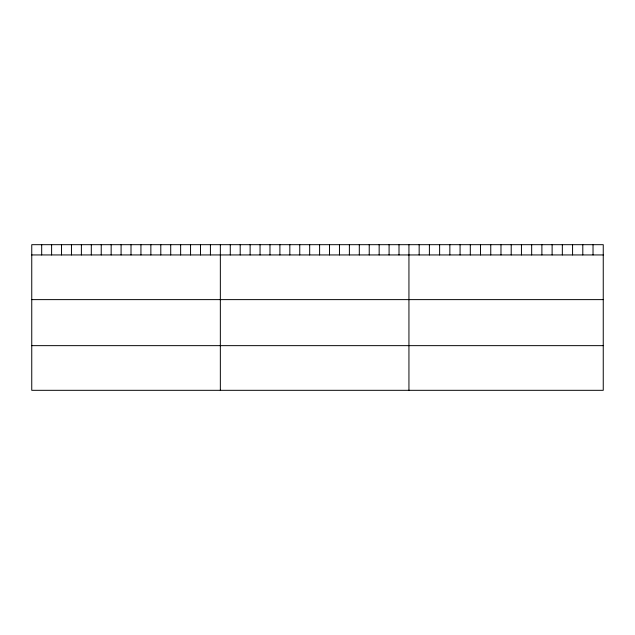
<?xml version="1.0" encoding="UTF-8"?>
<svg xmlns="http://www.w3.org/2000/svg" width="635" height="635" viewBox="0 0 635 635"><rect width="100%" height="100%" fill="white"/><g stroke="black" fill="none" stroke-linecap="round" stroke-linejoin="round"><path stroke-width="0.95" d="M603.25 254.945L603.25 390.319L31.75 390.319L31.75 244.681L603.25 244.681L603.25 254.945L31.75 254.945M31.75 299.617L603.25 299.617M31.75 345.646L603.25 345.646M593.026 244.681L593.026 254.945M582.795 244.681L582.795 254.945M572.572 244.681L572.572 254.945M562.34 244.681L562.34 254.945M552.117 244.681L552.117 254.945M541.885 244.681L541.885 254.945M531.662 244.681L531.662 254.945M521.438 244.681L521.438 254.945M511.207 244.681L511.207 254.945M500.983 244.681L500.983 254.945M490.752 244.681L490.752 254.945M480.528 244.681L480.528 254.945M470.305 244.681L470.305 254.945M460.073 244.681L460.073 254.945M449.85 244.681L449.85 254.945M439.618 244.681L439.618 254.945M429.395 244.681L429.395 254.945M419.163 244.681L419.163 254.945M408.94 244.681L408.94 390.319M399.01 244.681L399.01 254.945M389.088 244.681L389.088 254.945M379.159 244.681L379.159 254.945M369.237 244.681L369.237 254.945M359.307 244.681L359.307 254.945M349.385 244.681L349.385 254.945M339.455 244.681L339.455 254.945M329.533 244.681L329.533 254.945M319.603 244.681L319.603 254.945M309.682 244.681L309.682 254.945M299.752 244.681L299.752 254.945M289.83 244.681L289.83 254.945M279.9 244.681L279.9 254.945M269.978 244.681L269.978 254.945M260.048 244.681L260.048 254.945M250.126 244.681L250.126 254.945M240.197 244.681L240.197 254.945M230.275 244.681L230.275 254.945M220.345 244.681L220.345 390.319M210.415 244.681L210.415 254.945M200.493 244.681L200.493 254.945M190.564 244.681L190.564 254.945M180.642 244.681L180.642 254.945M170.712 244.681L170.712 254.945M160.79 244.681L160.79 254.945M150.86 244.681L150.86 254.945M140.938 244.681L140.938 254.945M131.008 244.681L131.008 254.945M121.087 244.681L121.087 254.945M111.157 244.681L111.157 254.945M101.235 244.681L101.235 254.945M91.305 244.681L91.305 254.945M81.383 244.681L81.383 254.945M71.453 244.681L71.453 254.945M61.531 244.681L61.531 254.945M51.602 244.681L51.602 254.945M41.68 244.681L41.68 254.945"/></g></svg>
